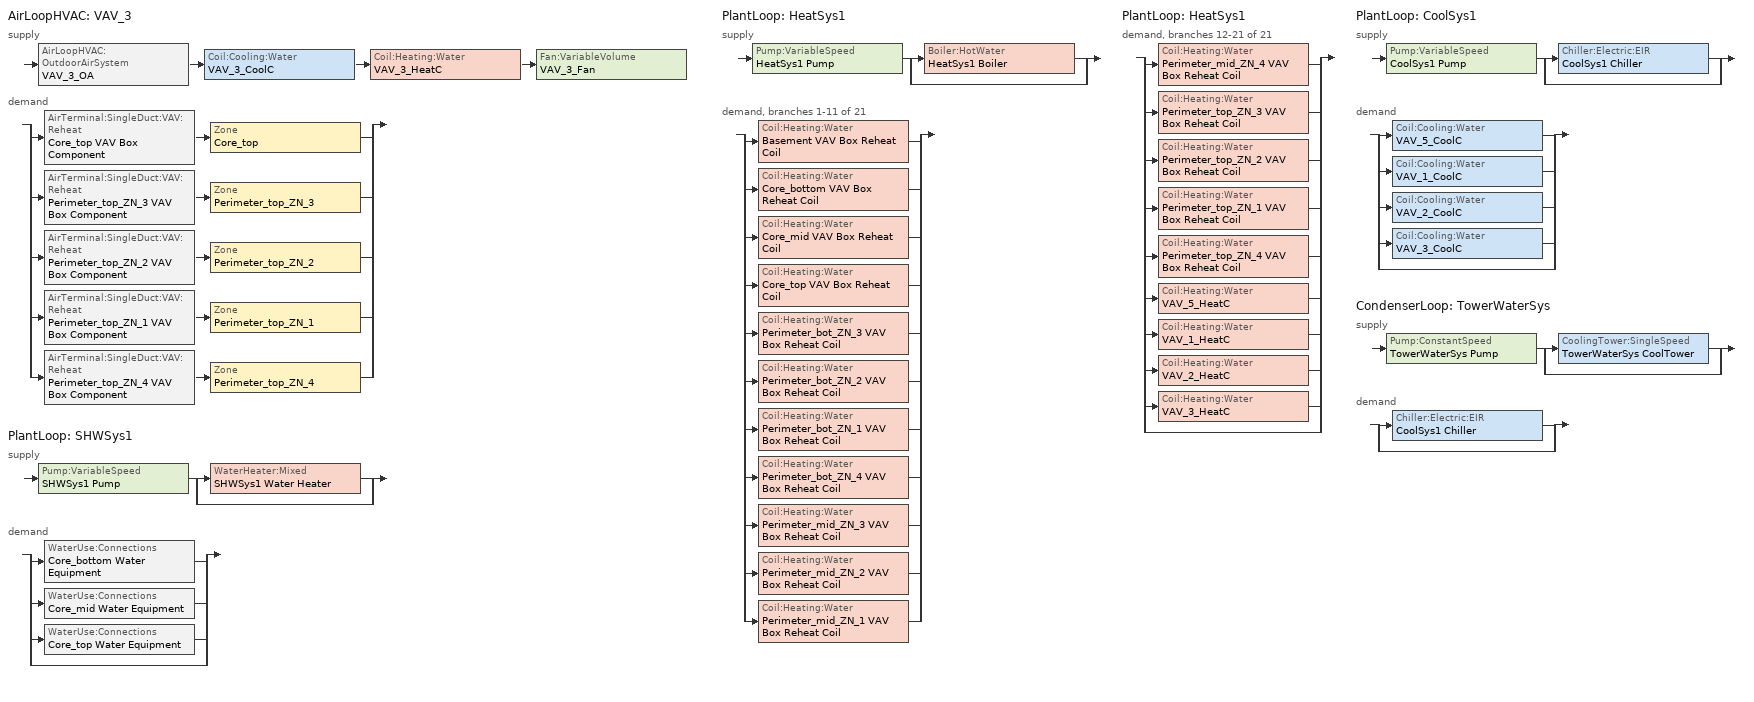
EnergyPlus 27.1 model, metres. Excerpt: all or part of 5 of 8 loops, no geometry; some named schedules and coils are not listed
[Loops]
AirLoopHVAC 'VAV_3'
 supply: AirLoopHVAC:OutdoorAirSystem 'VAV_3_OA' > Coil:Cooling:Water 'VAV_3_CoolC' > Coil:Heating:Water 'VAV_3_HeatC' > Fan:VariableVolume 'VAV_3_Fan'
 demand: split
  | AirTerminal:SingleDuct:VAV:Reheat 'Core_top VAV Box Component' > Zone 'Core_top'
  | AirTerminal:SingleDuct:VAV:Reheat 'Perimeter_top_ZN_3 VAV Box Component' > Zone 'Perimeter_top_ZN_3'
  | AirTerminal:SingleDuct:VAV:Reheat 'Perimeter_top_ZN_2 VAV Box Component' > Zone 'Perimeter_top_ZN_2'
  | AirTerminal:SingleDuct:VAV:Reheat 'Perimeter_top_ZN_1 VAV Box Component' > Zone 'Perimeter_top_ZN_1'
  | AirTerminal:SingleDuct:VAV:Reheat 'Perimeter_top_ZN_4 VAV Box Component' > Zone 'Perimeter_top_ZN_4'
PlantLoop 'SHWSys1'
 supply: Pump:VariableSpeed 'SHWSys1 Pump' > split
  | WaterHeater:Mixed 'SHWSys1 Water Heater'
  | bypass
 demand: split
  | WaterUse:Connections 'Core_bottom Water Equipment'
  | WaterUse:Connections 'Core_mid Water Equipment'
  | WaterUse:Connections 'Core_top Water Equipment'
  | bypass
PlantLoop 'HeatSys1'
 supply: Pump:VariableSpeed 'HeatSys1 Pump' > split
  | Boiler:HotWater 'HeatSys1 Boiler'
  | bypass
 demand, branches 1-11 of 21: split
  | Coil:Heating:Water 'Basement VAV Box Reheat Coil'
  | Coil:Heating:Water 'Core_bottom VAV Box Reheat Coil'
  | Coil:Heating:Water 'Core_mid VAV Box Reheat Coil'
  | Coil:Heating:Water 'Core_top VAV Box Reheat Coil'
  | Coil:Heating:Water 'Perimeter_bot_ZN_3 VAV Box Reheat Coil'
  | Coil:Heating:Water 'Perimeter_bot_ZN_2 VAV Box Reheat Coil'
  | Coil:Heating:Water 'Perimeter_bot_ZN_1 VAV Box Reheat Coil'
  | Coil:Heating:Water 'Perimeter_bot_ZN_4 VAV Box Reheat Coil'
  | Coil:Heating:Water 'Perimeter_mid_ZN_3 VAV Box Reheat Coil'
  | Coil:Heating:Water 'Perimeter_mid_ZN_2 VAV Box Reheat Coil'
  | Coil:Heating:Water 'Perimeter_mid_ZN_1 VAV Box Reheat Coil'
PlantLoop 'HeatSys1'
 demand, branches 12-21 of 21: split
  | Coil:Heating:Water 'Perimeter_mid_ZN_4 VAV Box Reheat Coil'
  | Coil:Heating:Water 'Perimeter_top_ZN_3 VAV Box Reheat Coil'
  | Coil:Heating:Water 'Perimeter_top_ZN_2 VAV Box Reheat Coil'
  | Coil:Heating:Water 'Perimeter_top_ZN_1 VAV Box Reheat Coil'
  | Coil:Heating:Water 'Perimeter_top_ZN_4 VAV Box Reheat Coil'
  | Coil:Heating:Water 'VAV_5_HeatC'
  | Coil:Heating:Water 'VAV_1_HeatC'
  | Coil:Heating:Water 'VAV_2_HeatC'
  | Coil:Heating:Water 'VAV_3_HeatC'
  | bypass
PlantLoop 'CoolSys1'
 supply: Pump:VariableSpeed 'CoolSys1 Pump' > split
  | Chiller:Electric:EIR 'CoolSys1 Chiller'
  | bypass
 demand: split
  | Coil:Cooling:Water 'VAV_5_CoolC'
  | Coil:Cooling:Water 'VAV_1_CoolC'
  | Coil:Cooling:Water 'VAV_2_CoolC'
  | Coil:Cooling:Water 'VAV_3_CoolC'
  | bypass
CondenserLoop 'TowerWaterSys'
 supply: Pump:ConstantSpeed 'TowerWaterSys Pump' > split
  | CoolingTower:SingleSpeed 'TowerWaterSys CoolTower'
  | bypass
 demand: split
  | Chiller:Electric:EIR 'CoolSys1 Chiller'
  | bypass
[ComponentCost:LineItem]
Name | Line Item Type | Item | Cost per Each {$} | Quantity | Cost per Unit of Output Capacity {$/kW}
Infiltration:Core_top | General | Core_top | 1 | 0.7721
People:Core_top | General | Core_top | 1 | 136.239
LIGHTING EQUIP:Core_top | Lights | Core_top |  |  | 1
ElectricEquipment:Core_top:Elevators | General | Core_top | 1 | 240.7403
Infiltration:Perimeter_top_ZN_3 | General | Perimeter_top_ZN_3 | 1 | 0.1553
People:Perimeter_top_ZN_3 | General | Perimeter_top_ZN_3 | 1 | 16.8616
LIGHTING EQUIP:Perimeter_top_ZN_3 | Lights | Perimeter_top_ZN_3 |  |  | 1
ElectricEquipment:Perimeter_top_ZN_3:PlugMisc | General | Perimeter_top_ZN_3 | 1 | 2.5292
Infiltration:Perimeter_top_ZN_2 | General | Perimeter_top_ZN_2 | 1 | 0.1016
People:Perimeter_top_ZN_2 | General | Perimeter_top_ZN_2 | 1 | 10.8663
LIGHTING EQUIP:Perimeter_top_ZN_2 | Lights | Perimeter_top_ZN_2 |  |  | 1
ElectricEquipment:Perimeter_top_ZN_2:PlugMisc | General | Perimeter_top_ZN_2 | 1 | 1.6299
Infiltration:Perimeter_top_ZN_1 | General | Perimeter_top_ZN_1 | 1 | 0.1553
People:Perimeter_top_ZN_1 | General | Perimeter_top_ZN_1 | 1 | 16.862
LIGHTING EQUIP:Perimeter_top_ZN_1 | Lights | Perimeter_top_ZN_1 |  |  | 1
ElectricEquipment:Perimeter_top_ZN_1:PlugMisc | General | Perimeter_top_ZN_1 | 1 | 2.5293
Infiltration:Perimeter_top_ZN_4 | General | Perimeter_top_ZN_4 | 1 | 0.1016
People:Perimeter_top_ZN_4 | General | Perimeter_top_ZN_4 | 1 | 10.8663
LIGHTING EQUIP:Perimeter_top_ZN_4 | Lights | Perimeter_top_ZN_4 |  |  | 1
ElectricEquipment:Perimeter_top_ZN_4:PlugMisc | General | Perimeter_top_ZN_4 | 1 | 1.6299
[Sizing:Zone] Zone Cooling Design Supply Air Temperature Input Method=SupplyAirTemperature; Zone Cooling Design Supply Air Temperature {C}=14; Zone Heating Design Supply Air Temperature Input Method=SupplyAirTemperature; Zone Heating Design Supply Air Temperature {C}=40; Zone Cooling Design Supply Air Humidity Ratio {kgWater/kgDryAir}=0.0085; Zone Heating Design Supply Air Humidity Ratio {kgWater/kgDryAir}=0.008; Zone Heating Sizing Factor=0; Zone Cooling Sizing Factor=0; Cooling Design Air Flow Method=DesignDayWithLimit; Cooling Minimum Air Flow {m3/s}=0; Cooling Minimum Air Flow Fraction=0; Heating Design Air Flow Method=DesignDay; Heating Design Air Flow Rate {m3/s}=0; Account for Dedicated Outdoor Air System=No; Dedicated Outdoor Air System Control Strategy=NeutralSupplyAir; Dedicated Outdoor Air Low Setpoint Temperature for Design {C}=Autosize; Dedicated Outdoor Air High Setpoint Temperature for Design {C}=Autosize
Name | Design Specification Outdoor Air Object
Core_top | SZ DSOA Core_top
Perimeter_top_ZN_3 | SZ DSOA Perimeter_top_ZN_3
Perimeter_top_ZN_2 | SZ DSOA Perimeter_top_ZN_2
Perimeter_top_ZN_1 | SZ DSOA Perimeter_top_ZN_1
Perimeter_top_ZN_4 | SZ DSOA Perimeter_top_ZN_4
[DesignSpecification:OutdoorAir] Outdoor Air Method=Flow/Zone; Outdoor Air Flow per Zone Floor Area {m3/s-m2}=0
Name | Outdoor Air Flow per Zone {m3/s}
SZ DSOA Core_top | 1.3624
SZ DSOA Perimeter_top_ZN_3; SZ DSOA Perimeter_top_ZN_1 | 0.1686
SZ DSOA Perimeter_top_ZN_2; SZ DSOA Perimeter_top_ZN_4 | 0.1087
[ZoneControl:Thermostat] Control Type Schedule=Dual Zone Control Type Sched
Name | Zone or ZoneList | Control 1
Core_top Thermostat | Core_top | Core_top DualSPSched
Perimeter_top_ZN_3 Thermostat | Perimeter_top_ZN_3 | Perimeter_top_ZN_3 DualSPSched
Perimeter_top_ZN_2 Thermostat | Perimeter_top_ZN_2 | Perimeter_top_ZN_2 DualSPSched
Perimeter_top_ZN_1 Thermostat | Perimeter_top_ZN_1 | Perimeter_top_ZN_1 DualSPSched
Perimeter_top_ZN_4 Thermostat | Perimeter_top_ZN_4 | Perimeter_top_ZN_4 DualSPSched
[ThermostatSetpoint:DualSetpoint] Heating Setpoint Temperature Schedule=HtgSetP_Sch; Cooling Setpoint Temperature Schedule=ClgSetP_Sch
Core_top DualSPSched; Perimeter_top_ZN_3 DualSPSched; Perimeter_top_ZN_2 DualSPSched; Perimeter_top_ZN_1 DualSPSched; Perimeter_top_ZN_4 DualSPSched
[Zone equipment]
Core_top: Core_top VAV Box Component
Perimeter_top_ZN_3: Perimeter_top_ZN_3 VAV Box Component
Perimeter_top_ZN_2: Perimeter_top_ZN_2 VAV Box Component
Perimeter_top_ZN_1: Perimeter_top_ZN_1 VAV Box Component
Perimeter_top_ZN_4: Perimeter_top_ZN_4 VAV Box Component
[AirTerminal:SingleDuct:VAV:Reheat] Availability Schedule=ALWAYS_ON; Maximum Air Flow Rate {m3/s}=Autosize; Zone Minimum Air Flow Input Method=Constant; Constant Minimum Air Flow Fraction=0.3; Maximum Hot Water or Steam Flow Rate {m3/s}=Autosize; Minimum Hot Water or Steam Flow Rate {m3/s}=0; Convergence Tolerance=0.001; Damper Heating Action=Normal; Maximum Flow per Zone Floor Area During Reheat {m3/s-m2}=Autosize; Maximum Flow Fraction During Reheat=Autosize
Name | Reheat Coil
Core_top VAV Box Component | Core_top VAV Box Reheat Coil
Perimeter_top_ZN_3 VAV Box Component | Perimeter_top_ZN_3 VAV Box Reheat Coil
Perimeter_top_ZN_2 VAV Box Component | Perimeter_top_ZN_2 VAV Box Reheat Coil
Perimeter_top_ZN_1 VAV Box Component | Perimeter_top_ZN_1 VAV Box Reheat Coil
Perimeter_top_ZN_4 VAV Box Component | Perimeter_top_ZN_4 VAV Box Reheat Coil
[Coil:Heating:Water] Availability Schedule=ALWAYS_ON; U-Factor Times Area Value {W/K}=Autosize; Maximum Water Flow Rate {m3/s}=Autosize; Performance Input Method=UFactorTimesAreaAndDesignWaterFlowRate; Rated Capacity {W}=Autosize; Rated Inlet Water Temperature {C}=82.2; Rated Inlet Air Temperature {C}=16.6; Rated Outlet Water Temperature {C}=71.1; Rated Outlet Air Temperature {C}=32.2
Basement VAV Box Reheat Coil; Core_bottom VAV Box Reheat Coil; Core_mid VAV Box Reheat Coil; Core_top VAV Box Reheat Coil; Perimeter_bot_ZN_3 VAV Box Reheat Coil; Perimeter_bot_ZN_2 VAV Box Reheat Coil; Perimeter_bot_ZN_1 VAV Box Reheat Coil; Perimeter_bot_ZN_4 VAV Box Reheat Coil; Perimeter_mid_ZN_3 VAV Box Reheat Coil; Perimeter_mid_ZN_2 VAV Box Reheat Coil; Perimeter_mid_ZN_1 VAV Box Reheat Coil; Perimeter_mid_ZN_4 VAV Box Reheat Coil; Perimeter_top_ZN_3 VAV Box Reheat Coil; Perimeter_top_ZN_2 VAV Box Reheat Coil; Perimeter_top_ZN_1 VAV Box Reheat Coil; Perimeter_top_ZN_4 VAV Box Reheat Coil; VAV_3_HeatC
[WaterUse:Connections]
Name | Water Use Equipment 1
Core_bottom Water Equipment | Core_bottom Water Equipment
Core_mid Water Equipment | Core_mid Water Equipment
Core_top Water Equipment | Core_top Water Equipment
[WaterUse:Equipment] Peak Flow Rate {m3/s}=2.23972e-05; Flow Rate Fraction Schedule=BLDG_SWH_SCH
Name | Target Temperature Schedule | Hot Water Supply Temperature Schedule | Zone | Sensible Fraction Schedule | Latent Fraction Schedule
Core_bottom Water Equipment | Core_bottom Water Equipment Temp Sched | Core_bottom Water Equipment Hot Supply Temp Sched | Core_bottom | Core_bottom Water Equipment Sensible fract sched | Core_bottom Water Equipment Latent fract sched
Core_mid Water Equipment | Core_mid Water Equipment Temp Sched | Core_mid Water Equipment Hot Supply Temp Sched | Core_mid | Core_mid Water Equipment Sensible fract sched | Core_mid Water Equipment Latent fract sched
Core_top Water Equipment | Core_top Water Equipment Temp Sched | Core_top Water Equipment Hot Supply Temp Sched | Core_top | Core_top Water Equipment Sensible fract sched | Core_top Water Equipment Latent fract sched
[AirLoopHVAC]
VAV_3: Design Supply Air Flow Rate {m3/s}=Autosize
[Controller:WaterCoil] Control Variable=Temperature; Actuator Variable=Flow; Maximum Actuated Flow {m3/s}=Autosize; Minimum Actuated Flow {m3/s}=0
Name | Action | Controller Convergence Tolerance {deltaC}
VAV_3_CoolC_Controller | Reverse
VAV_3_HeatC_Controller | Normal | 0.0001
[Sizing:System]
VAV_3: Type of Load to Size On=Sensible; Design Outdoor Air Flow Rate {m3/s}=Autosize; Central Heating Maximum System Air Flow Ratio=0.3; Preheat Design Temperature {C}=7; Preheat Design Humidity Ratio {kgWater/kgDryAir}=0.008; Precool Design Temperature {C}=12.8; Precool Design Humidity Ratio {kgWater/kgDryAir}=0.008; Central Cooling Design Supply Air Temperature {C}=12.8; Central Heating Design Supply Air Temperature {C}=16.7; Type of Zone Sum to Use=NonCoincident; 100% Outdoor Air in Cooling=No; 100% Outdoor Air in Heating=No; Central Cooling Design Supply Air Humidity Ratio {kgWater/kgDryAir}=0.0085; Central Heating Design Supply Air Humidity Ratio {kgWater/kgDryAir}=0.008; Cooling Supply Air Flow Rate Method=DesignDay; Cooling Supply Air Flow Rate {m3/s}=0; Heating Supply Air Flow Rate Method=DesignDay; Heating Supply Air Flow Rate {m3/s}=0; Zone Maximum Outdoor Air Fraction=1; Cooling Design Capacity Method=CoolingDesignCapacity; Cooling Design Capacity {W}=Autosize; Heating Design Capacity Method=HeatingDesignCapacity; Heating Design Capacity {W}=Autosize; Central Cooling Capacity Control Method=VAV
[Controller:OutdoorAir]
VAV_3_OA_Controller: Minimum Outdoor Air Flow Rate {m3/s}=Autosize; Maximum Outdoor Air Flow Rate {m3/s}=Autosize; Economizer Control Type=DifferentialDryBulb; Economizer Control Action Type=ModulateFlow; Economizer Maximum Limit Dry-Bulb Temperature {C}=28; Economizer Maximum Limit Enthalpy {J/kg}=64000; Economizer Minimum Limit Dry-Bulb Temperature {C}=0; Lockout Type=NoLockout; Minimum Limit Type=FixedMinimum; Minimum Outdoor Air Schedule=MinOA_MotorizedDamper_Sched
[Coil:Cooling:Water]
VAV_3_CoolC: Availability Schedule=ALWAYS_ON; Design Water Flow Rate {m3/s}=Autosize; Design Air Flow Rate {m3/s}=Autosize; Design Inlet Water Temperature {C}=Autosize; Design Inlet Air Temperature {C}=Autosize; Design Outlet Air Temperature {C}=Autosize; Design Inlet Air Humidity Ratio {kgWater/kgDryAir}=Autosize; Design Outlet Air Humidity Ratio {kgWater/kgDryAir}=Autosize; Type of Analysis=SimpleAnalysis; Heat Exchanger Configuration=CrossFlow
[Fan:VariableVolume]
VAV_3_Fan: Availability Schedule=HVACOperationSchd; Fan Total Efficiency=0.210943; Pressure Rise {Pa}=500; Maximum Flow Rate {m3/s}=Autosize; Fan Power Minimum Flow Rate Input Method=FixedFlowRate; Fan Power Minimum Air Flow Rate {m3/s}=0; Motor Efficiency=0.95; Motor In Airstream Fraction=1; Fan Power Coefficient 1=0.0407599; Fan Power Coefficient 2=0.088045; Fan Power Coefficient 3=-0.0729261; Fan Power Coefficient 4=0.94374; Fan Power Coefficient 5=0
[PlantLoop] Fluid Type=Water; Maximum Loop Flow Rate {m3/s}=Autosize; Minimum Loop Flow Rate {m3/s}=0; Plant Loop Volume {m3}=Autocalculate; Load Distribution Scheme=Optimal
Name | Plant Equipment Operation Scheme | Maximum Loop Temperature {C} | Minimum Loop Temperature {C}
SHWSys1 | SHWSys1 Loop Operation Scheme List | 60 | 10
HeatSys1 | HeatSys1 Loop Operation Scheme List | 100 | 10
CoolSys1 | CoolSys1 Loop Operation Scheme List | 98 | 1
[Sizing:Plant]
Name | Loop Type | Design Loop Exit Temperature {C} | Loop Design Temperature Difference {deltaC}
SHWSys1 | Heating | 60 | 5
HeatSys1 | Heating | 82 | 11
CoolSys1 | Cooling | 7.22 | 6.67
TowerWaterSys | Condenser | 29.4 | 5.6
[PlantEquipmentOperationSchemes] Control Scheme 1 Schedule=PlantOnSched
Name | Control Scheme 1
SHWSys1 Loop Operation Scheme List | SHWSys1 Operation Scheme
HeatSys1 Loop Operation Scheme List | HeatSys1 Operation Scheme
CoolSys1 Loop Operation Scheme List | CoolSys1 Operation Scheme
[PlantEquipmentOperation:HeatingLoad] Load Range 1 Lower Limit {W}=0; Load Range 1 Upper Limit {W}=1e+15
Name | Range 1 Equipment List
SHWSys1 Operation Scheme | SHWSys1 Equipment List
HeatSys1 Operation Scheme | HeatSys1 Equipment List
[PlantEquipmentList]
SHWSys1 Equipment List: SHWSys1 Water Heater
HeatSys1 Equipment List: HeatSys1 Boiler
CoolSys1 Equipment List: CoolSys1 Chiller
[Pump:VariableSpeed] Design Maximum Flow Rate {m3/s}=Autosize; Design Pump Head {Pa}=179352; Design Power Consumption {W}=Autosize; Fraction of Motor Inefficiencies to Fluid Stream=0; Coefficient 1 of the Part Load Performance Curve=0; Coefficient 2 of the Part Load Performance Curve=1; Coefficient 3 of the Part Load Performance Curve=0; Coefficient 4 of the Part Load Performance Curve=0; Design Minimum Flow Rate {m3/s}=0; Pump Control Type=Intermittent
Name | Motor Efficiency
SHWSys1 Pump | 0.85
HeatSys1 Pump | 0.875
CoolSys1 Pump | 0.9
[WaterHeater:Mixed]
SHWSys1 Water Heater: Tank Volume {m3}=0.7571; Setpoint Temperature Schedule=SHWSys1 Water Heater Setpoint Temperature Schedule Name; Deadband Temperature Difference {deltaC}=2; Maximum Temperature Limit {C}=82.2222; Heater Control Type=Cycle; Heater Maximum Capacity {W}=845000; Heater Fuel Type=NaturalGas; Heater Thermal Efficiency=0.8; Off Cycle Parasitic Fuel Consumption Rate {W}=20; Off Cycle Parasitic Fuel Type=NaturalGas; Off Cycle Parasitic Heat Fraction to Tank=0.8; On Cycle Parasitic Fuel Type=NaturalGas; Ambient Temperature Indicator=Schedule; Ambient Temperature Schedule=SHWSys1 Water Heater Ambient Temperature Schedule Name; Off Cycle Loss Coefficient to Ambient Temperature {W/K}=6; On Cycle Loss Coefficient to Ambient Temperature {W/K}=6; Use Side Effectiveness=1; Source Side Effectiveness=1; Use Side Design Flow Rate {m3/s}=Autosize; Source Side Design Flow Rate {m3/s}=Autosize; Indirect Water Heating Recovery Time {hr}=1.5
[SetpointManager:Scheduled]
HeatSys1 Loop Setpoint Manager: Control Variable=Temperature; Schedule=HW-Loop-Temp-Schedule; Setpoint Node or NodeList=HeatSys1 Supply Outlet Node
[Boiler:HotWater]
HeatSys1 Boiler: Fuel Type=NaturalGas; Nominal Capacity {W}=Autosize; Nominal Thermal Efficiency=0.8; Efficiency Curve Temperature Evaluation Variable=LeavingBoiler; Design Water Flow Rate {m3/s}=Autosize; Minimum Part Load Ratio=0; Maximum Part Load Ratio=1.2; Optimum Part Load Ratio=1; Water Outlet Upper Temperature Limit {C}=95; Boiler Flow Mode=LeavingSetpointModulated; On Cycle Parasitic Electric Load {W}=0; Sizing Factor=1
[PlantEquipmentOperation:CoolingLoad] Load Range 1 Lower Limit {W}=0
Name | Load Range 1 Upper Limit {W} | Range 1 Equipment List
CoolSys1 Operation Scheme | 1e+14 | CoolSys1 Equipment List
TowerWaterSys Operation Scheme | 1e+12 | TowerWaterSys Equipment List
[Chiller:Electric:EIR]
CoolSys1 Chiller: Reference Capacity {W}=Autosize; Reference COP {W/W}=5.5; Reference Leaving Chilled Water Temperature {C}=6.67; Reference Entering Condenser Fluid Temperature {C}=29.4; Reference Chilled Water Flow Rate {m3/s}=Autosize; Reference Condenser Fluid Flow Rate {m3/s}=Autosize; Cooling Capacity Function of Temperature Curve=ChillerCentCapFT; Electric Input to Cooling Output Ratio Function of Temperature Curve=ChillerCentEIRFT; Electric Input to Cooling Output Ratio Function of Part Load Ratio Curve=ChillerCentEIRPLR; Minimum Part Load Ratio=0.15; Maximum Part Load Ratio=1; Optimum Part Load Ratio=1; Minimum Unloading Ratio=0.25; Condenser Type=WaterCooled; Condenser Fan Power Ratio {W/W}=0; Leaving Chilled Water Lower Temperature Limit {C}=2; Chiller Flow Mode=NotModulated; Design Heat Recovery Water Flow Rate {m3/s}=0; Sizing Factor=1
[CondenserLoop]
TowerWaterSys: Fluid Type=Water; Condenser Equipment Operation Scheme=TowerWaterSys Loop Operation Scheme List; Maximum Loop Temperature {C}=80; Minimum Loop Temperature {C}=5; Maximum Loop Flow Rate {m3/s}=Autosize; Minimum Loop Flow Rate {m3/s}=0; Condenser Loop Volume {m3}=Autocalculate; Load Distribution Scheme=SequentialLoad
[SetpointManager:FollowOutdoorAirTemperature]
MyCondenserControl: Control Variable=Temperature; Reference Temperature Type=OutdoorAirWetBulb; Offset Temperature Difference {deltaC}=0; Maximum Setpoint Temperature {C}=80; Minimum Setpoint Temperature {C}=5; Setpoint Node or NodeList=TowerWaterSys Supply Outlet Node
[CondenserEquipmentOperationSchemes]
TowerWaterSys Loop Operation Scheme List: Control Scheme 1=TowerWaterSys Operation Scheme; Control Scheme 1 Schedule=PlantOnSched
[CondenserEquipmentList]
TowerWaterSys Equipment List: TowerWaterSys CoolTower
[Pump:ConstantSpeed]
TowerWaterSys Pump: Design Flow Rate {m3/s}=Autosize; Design Pump Head {Pa}=179352; Design Power Consumption {W}=Autosize; Motor Efficiency=0.87; Fraction of Motor Inefficiencies to Fluid Stream=0; Pump Control Type=Intermittent
[CoolingTower:SingleSpeed]
TowerWaterSys CoolTower: Design Water Flow Rate {m3/s}=Autosize; Design Air Flow Rate {m3/s}=Autosize; Design Fan Power {W}=Autosize; Design U-Factor Times Area Value {W/K}=Autosize; Free Convection Regime Air Flow Rate {m3/s}=Autocalculate; Free Convection Regime U-Factor Times Area Value {W/K}=Autocalculate; Performance Input Method=UFactorTimesAreaAndDesignWaterFlowRate; Evaporation Loss Mode=SaturatedExit; Drift Loss Percent {percent}=0.008; Blowdown Calculation Mode=ConcentrationRatio; Blowdown Concentration Ratio=3; Capacity Control=FanCycling; Number of Cells=1
[Schedule:Compact]
BLDG_SWH_SCH: Through: 12/31, For: Weekdays SummerDesignDay, Until: 05:00, 0.05, Until: 06:00, 0.08, Until: 07:00, 0.07, Until: 08:00, 0.19, Until: 09:00, 0.35, Until: 10:00, 0.38, Until: 11:00, 0.39, Until: 12:00, 0.47, Until: 13:00, 0.57, Until: 14:00, 0.54, Until: 15:00, 0.34, Until: 16:00, 0.33, Until: 17:00, 0.44, Until: 18:00, 0.26, Until: 19:00, 0.21, Until: 20:00, 0.15, Until: 21:00, 0.17, Until: 22:00, 0.08, Until: 24:00, 0.05, For: Saturday WinterDesignDay, Until: 05:00, 0.05, Until: 06:00, 0.08, Until: 07:00, 0.07, Until: 08:00, 0.11, Until: 09:00, 0.15, Until: 10:00, 0.21, Until: 11:00, 0.19, Until: 12:00, 0.23, Until: 13:00, 0.2, Until: 14:00, 0.19, Until: 15:00, 0.15, Until: 16:00, 0.13, Until: 17:00, 0.14, Until: 21:00, 0.07, Until: 22:00, 0.09, Until: 24:00, 0.05, For: Sunday Holidays AllOtherDays, Until: 05:00, 0.04, Until: 06:00, 0.07, Until: 11:00, 0.04, Until: 13:00, 0.06, Until: 14:00, 0.09, Until: 15:00, 0.06, Until: 21:00, 0.04, Until: 22:00, 0.07, Until: 24:00, 0.04
ALWAYS_ON; PlantOnSched: Through: 12/31, For: AllDays, Until: 24:00, 1
HVACOperationSchd: Through: 12/31, For: Weekdays SummerDesignDay, Until: 06:00, 0, Until: 22:00, 1, Until: 24:00, 0, For: Saturday WinterDesignDay, Until: 06:00, 0, Until: 18:00, 1, Until: 24:00, 0, For: Sunday Holidays AllOtherDays, Until: 24:00, 0
MinOA_MotorizedDamper_Sched: Through: 12/31, For: Weekdays SummerDesignDay, Until: 07:00, 0, Until: 22:00, 1, Until: 24:00, 0, For: Saturday WinterDesignDay, Until: 07:00, 0, Until: 18:00, 1, Until: 24:00, 0, For: Sunday Holidays AllOtherDays, Until: 24:00, 0
Dual Zone Control Type Sched: Through: 12/31, For: AllDays, Until: 24:00, 4
HW-Loop-Temp-Schedule; SHWSys1 Water Heater Setpoint Temperature Schedule Name: Through: 12/31, For: AllDays, Until: 24:00, 60
Core_bottom Water Equipment Latent fract sched; Core_mid Water Equipment Latent fract sched; Core_top Water Equipment Latent fract sched: Through: 12/31, For: AllDays, Until: 24:00, 0.05
Core_bottom Water Equipment Sensible fract sched; Core_mid Water Equipment Sensible fract sched; Core_top Water Equipment Sensible fract sched: Through: 12/31, For: AllDays, Until: 24:00, 0.2
Core_bottom Water Equipment Temp Sched; Core_mid Water Equipment Temp Sched; Core_top Water Equipment Temp Sched: Through: 12/31, For: AllDays, Until: 24:00, 48.8
Core_bottom Water Equipment Hot Supply Temp Sched; Core_mid Water Equipment Hot Supply Temp Sched; Core_top Water Equipment Hot Supply Temp Sched: Through: 12/31, For: AllDays, Until: 24:00, 55
SHWSys1 Water Heater Ambient Temperature Schedule Name: Through: 12/31, For: AllDays, Until: 24:00, 22
[Curve:Biquadratic] Minimum Value of x=5; Maximum Value of x=10; Minimum Value of y=24; Maximum Value of y=35; Input Unit Type for X=Temperature; Input Unit Type for Y=Temperature; Output Unit Type=Dimensionless
Name | Coefficient1 Constant | Coefficient2 x | Coefficient3 x**2 | Coefficient4 y | Coefficient5 y**2 | Coefficient6 x*y
ChillerCentCapFT | 0.2579 | 0.0389 | -0.0002 | 0.0469 | -0.0009 | -0.0003
ChillerCentEIRFT | 0.9339 | -0.0582 | 0.0045 | 0.0024 | 0.0005 | -0.0012
